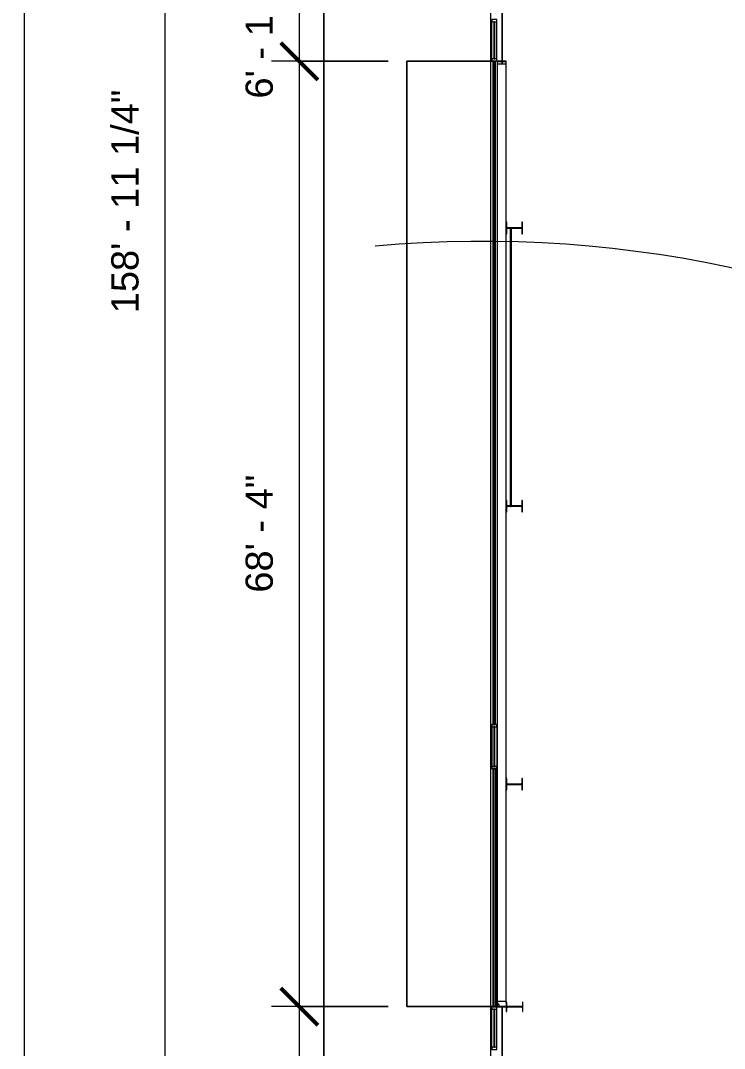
# Model space of a CAD drawing. Header units: inches. Extents: x 20008 to 27263, y -26025 to -19005.
# Drawn here: x 21648 to 22259, y -22579 to -21688 of the extents above; entities that cross this region are included whole.
import ezdxf

# ---------------------------------------------------------------- set-up
doc = ezdxf.new("R2010")
doc.units = ezdxf.units.IN
doc.header["$MEASUREMENT"] = 0
for name, color, linetype, lineweight in [('A-ANNO-DIMS', 211, 'Continuous', 9), ('A-ANNO-DIMS-256', 211, 'Continuous', 9), ('A-FLOR', 192, 'Continuous', 9), ('A-GLAZ-CURT', 52, 'Continuous', 9), ('A-GLAZ-CWMG', 51, 'Continuous', 9), ('A-WALL', 113, 'Continuous', 9), ('A-WALL-PATT', 111, 'Continuous', 25), ('C-TOPO', 7, 'Continuous', 9), ('Conc', 7, 'Continuous', 13), ('G-ANNO-TEXT', 231, 'Continuous', 9), ('L-SITE-WALL', 31, 'Continuous', 9), ('S-BEAM', 12, 'Continuous', 9), ('S-COLS', 52, 'Continuous', 9)]:
    doc.layers.add(name, color=color, linetype=linetype, lineweight=lineweight)
doc.styles.add('Arial_2', font='arial.ttf', dxfattribs={"height": 23.60479})
doc.dimstyles.new('Linear_-_3_32__Arial_1', dxfattribs={"dimscale": 12, "dimtxt": 24, "dimasz": 2.666667, "dimexe": 2, "dimexo": 1.333333, "dimgap": 1.333333, "dimtad": 1, "dimdec": 4, "dimrnd": 0.0625, "dimzin": 1, "dimdsep": 46, "dimlunit": 4, "dimtxsty": 'Arial_2', "dimblk1": 'OBLIQUE', "dimblk2": 'OBLIQUE', "dimsah": 1, "dimcen": 0.09, "dimdle": 2, "dimazin": 0, "dimtfac": 1, "dimtdec": 4, "dimtix": 1, "dimtmove": 0, "dimatfit": 3, "dimfxl": 1, "dimtvp": 1, "dimtfill": 1, "dimfrac": 2, "dimtolj": 1, "dimtzin": 0, "dimarcsym": 2})
pattern_1 = [(45, (0, 0), (-25.342707, 25.342707), []), (45, (0, 38.4), (-25.342707, 25.342707), [])]

# ---------------------------------------------------------------- blocks, each defined once
blk = doc.blocks.new('Struct_Xcel_Sports Complex_rvt-1-Site Plan - Phase 1')
at = {"layer": 'A-FLOR', "color": 7}
for p, q in [((22066.14, -21722.93), (22066.14, -21649.18)), ((22066.14, -21725.27), (22066.14, -21723.23)), ((22066.14, -22613.05), (22066.14, -22542.93))]:
    blk.add_line(p, q, dxfattribs=at)
at = {"layer": 'L-SITE-WALL', "color": 7}
for p, q in [((22066.14, -21649.18), (22066.14, -21722.93)), ((22058.14, -22298.37), (22058.14, -21722.68)), ((22066.14, -21723.23), (22066.14, -21725.27)), ((22058.14, -22543.18), (22058.14, -22336.55)), ((22066.14, -22542.93), (22066.14, -22613.05))]:
    blk.add_line(p, q, dxfattribs=at)
blk = doc.blocks.new('Girt_C - 8_D-1405485-Site Plan - Phase 1')
at = {"layer": 'S-BEAM'}
for p, q in [((22061.64, -21725.27), (22061.64, -22538.55)), ((22061.64, -21725.27), (22061.83, -21725.27)), ((22061.83, -21725.27), (22069.45, -21725.27)), ((22069.45, -21725.27), (22069.64, -21725.27)), ((22069.64, -22538.55), (22069.64, -21725.27)), ((22061.83, -22538.55), (22061.64, -22538.55)), ((22069.45, -22538.55), (22061.83, -22538.55)), ((22069.64, -22538.55), (22069.45, -22538.55))]:
    blk.add_line(p, q, dxfattribs=at)
blk = doc.blocks.new('W-Wide Flange-Column - B4_F-1389255-Site Plan - Phase 1')
at = {"layer": 'S-COLS'}
h = blk.add_hatch(dxfattribs=at)
h.set_pattern_fill('FP_13', color=256, style=0, pattern_type=2)
h.set_pattern_definition([(135, (-22543.053, -22076.89), (-25.342707, -25.342707), []), (135, (-22581.453, -22076.89), (-25.342707, -25.342707), [])])
h.paths.add_polyline_path([(4, -7.25), (4, -6.82), (0.84, -6.82), (0.35, -6.61), (0.14, -6.12), (0.14, 6.12), (0.35, 6.61), (0.84, 6.82), (4, 6.82), (4, 7.25), (-4, 7.25), (-4, 6.82), (-0.84, 6.82), (-0.35, 6.61), (-0.14, 6.12), (-0.14, -6.12), (-0.35, -6.61), (-0.84, -6.82), (-4, -6.82), (-4, -7.25)], flags=0)
at = {"layer": 'S-COLS', "lineweight": 15}
for p, q in [((4, 7.25), (-4, 7.25)), ((-4, 7.25), (-4, 6.82)), ((-4, 6.82), (-0.84, 6.82)), ((-0.14, 6.12), (-0.14, -6.12)), ((0.14, -6.12), (0.14, 6.12)), ((0.84, 6.82), (4, 6.82)), ((4, 6.82), (4, 7.25)), ((-0.84, -6.82), (-4, -6.82)), ((-4, -6.82), (-4, -7.25)), ((-4, -7.25), (4, -7.25)), ((4, -6.82), (0.84, -6.82)), ((4, -7.25), (4, -6.82))]:
    blk.add_line(p, q, dxfattribs=at)
for centre, start, end in [((-0.84, 6.12), 0, 90), ((0.84, 6.12), 90, 180), ((-0.84, -6.12), 270, 0), ((0.84, -6.12), 180, 270)]:
    blk.add_arc(centre, 0.691, start, end, dxfattribs=at)
blk = doc.blocks.new('Rectangular Mullion - Exterior 2_ x 4_5_-1142339-Site Plan - Phase 1')
at = {"layer": 'A-GLAZ-CWMG', "lineweight": 13}
for p, q in [((-2, 3), (0, 3)), ((-2, -1.5), (-2, 3)), ((0, 3), (0, -1.5)), ((0, -1.5), (-2, -1.5))]:
    blk.add_line(p, q, dxfattribs=at)
blk = doc.blocks.new('Rectangular Mullion - Exterior 2_ x 4_5_-1146635-Site Plan - Phase 1')
at = {"layer": 'A-GLAZ-CWMG', "lineweight": 13}
for p, q in [((0, 3), (-2, 3)), ((-2, 3), (-2, -1.5)), ((0, -1.5), (0, 3)), ((-2, -1.5), (0, -1.5))]:
    blk.add_line(p, q, dxfattribs=at)
blk = doc.blocks.new('System Panel - INSULATED LOW-E GLAZING _SEE ELEVATIONS FOR U-FACTOR_ SHGC_ _ LT_-1142345-Site Plan - Phase 1')
at = {"layer": 'A-GLAZ-CURT'}
for p, q in [((16.53125, 1.25), (-16.53125, 1.25)), ((-16.53125, 1.25), (-16.53125, 0.25)), ((-16.53125, 0.25), (-16.53125, 1.25)), ((16.53125, 1.25), (-16.53125, 1.25)), ((-16.53125, 0.25), (16.53125, 0.25)), ((-16.53125, 0.25), (16.53125, 0.25)), ((16.53125, 0.25), (16.53125, 1.25)), ((16.53125, 1.25), (16.53125, 0.25))]:
    blk.add_line(p, q, dxfattribs=at)
blk = doc.blocks.new('Rectangular Mullion - Exterior 2_ x 4_5_-V34-Site Plan - Phase 1')
at = {"layer": 'A-GLAZ-CWMG'}
for p, q in [((22057.02, -22578.24), (22057.02, -22545.18)), ((22061.52, -22578.24), (22061.52, -22545.18))]:
    blk.add_line(p, q, dxfattribs=at)
blk = doc.blocks.new('Rectangular Mullion - Exterior 2_ x 4_5_-1142372-Site Plan - Phase 1')
at = {"layer": 'A-GLAZ-CWMG', "lineweight": 13}
for p, q in [((0, 1.5), (-2, 1.5)), ((-2, 1.5), (-2, -3)), ((0, -3), (0, 1.5)), ((-2, -3), (0, -3))]:
    blk.add_line(p, q, dxfattribs=at)
blk = doc.blocks.new('Rectangular Mullion - Exterior 2_ x 4_5_-827470-Site Plan - Phase 1')
at = {"layer": 'A-GLAZ-CWMG', "lineweight": 13}
for p, q in [((-1, 1.5), (1, 1.5)), ((-1, -3), (-1, 1.5)), ((1, 1.5), (1, -3)), ((1, -3), (-1, -3))]:
    blk.add_line(p, q, dxfattribs=at)
blk = doc.blocks.new('System Panel - INSULATED LOW-E GLAZING _SEE ELEVATIONS FOR U-FACTOR_ SHGC_ _ LT_-827433-Site Plan - Phase 1')
at = {"layer": 'A-GLAZ-CURT'}
for p, q in [((17.09375, -0.25), (-17.09375, -0.25)), ((-17.09375, -0.25), (-17.09375, -1.25)), ((-17.09375, -1.25), (-17.09375, -0.25)), ((17.09375, -0.25), (-17.09375, -0.25)), ((-17.09375, -1.25), (17.09375, -1.25)), ((-17.09375, -1.25), (17.09375, -1.25)), ((17.09375, -1.25), (17.09375, -0.25)), ((17.09375, -0.25), (17.09375, -1.25))]:
    blk.add_line(p, q, dxfattribs=at)
blk = doc.blocks.new('Rectangular Mullion - Exterior 2_ x 4_5_-V74-Site Plan - Phase 1')
at = {"layer": 'A-GLAZ-CWMG'}
for p, q in [((22057.02, -22300.37), (22057.02, -22334.55)), ((22061.52, -22300.37), (22061.52, -22334.55))]:
    blk.add_line(p, q, dxfattribs=at)
blk = doc.blocks.new('System Panel - INSULATED LOW-E GLAZING _SEE ELEVATIONS FOR U-FACTOR_ SHGC_ _ LT_-1354328-Site Plan - Phase 1')
at = {"layer": 'A-GLAZ-CURT'}
for p, q in [((16.03125, 1.25), (-16.03125, 1.25)), ((-16.03125, 1.25), (-16.03125, 0.25)), ((-16.03125, 0.25), (-16.03125, 1.25)), ((16.03125, 1.25), (-16.03125, 1.25)), ((-16.03125, 0.25), (16.03125, 0.25)), ((-16.03125, 0.25), (16.03125, 0.25)), ((16.03125, 0.25), (16.03125, 1.25)), ((16.03125, 1.25), (16.03125, 0.25))]:
    blk.add_line(p, q, dxfattribs=at)
blk = doc.blocks.new('Rectangular Mullion - Exterior 2_ x 4_5_-1354325-Site Plan - Phase 1')
at = {"layer": 'A-GLAZ-CWMG'}
for p, q in [((22057.02, -21720.68), (22057.02, -21688.62)), ((22061.52, -21720.68), (22061.52, -21688.62))]:
    blk.add_line(p, q, dxfattribs=at)
blk = doc.blocks.new('Rectangular Mullion - Exterior 2_ x 4_5_-1212758-Site Plan - Phase 1')
at = {"layer": 'A-GLAZ-CWMG', "lineweight": 13}
for p, q in [((-2, 1.5), (0, 1.5)), ((-2, -3), (-2, 1.5)), ((0, 1.5), (0, -3)), ((0, -3), (-2, -3))]:
    blk.add_line(p, q, dxfattribs=at)
blk = doc.blocks.new('Round Bar - 1_-1267021-Site Plan - Phase 1')
at = {"layer": 'S-BEAM'}
for p, q in [((22073.14, -21867.69), (22073.14, -21988.86)), ((22074.14, -21988.86), (22074.14, -21867.69))]:
    blk.add_line(p, q, dxfattribs=at)
for centre, start_param, end_param in [((22073.64, -21867.69), 0, 3.141593), ((22073.64, -21867.69), 3.141593, 6.283185), ((22073.64, -22108.84), 3.926991, 5.497787)]:
    blk.add_ellipse(centre, major_axis=(0.5, 0), ratio=0.507473, start_param=start_param, end_param=end_param, dxfattribs=at)
blk = doc.blocks.new('Round Bar - 1_-1267063-Site Plan - Phase 1')
at = {"layer": 'S-BEAM'}
for p, q in [((22073.14, -21987.63), (22073.14, -22108.8)), ((22074.14, -22108.8), (22074.14, -21987.63))]:
    blk.add_line(p, q, dxfattribs=at)
for start_param, end_param in [(0, 3.141593), (3.141593, 6.283185)]:
    blk.add_ellipse((22073.64, -22108.8), major_axis=(0.5, 0), ratio=0.507473, start_param=start_param, end_param=end_param, dxfattribs=at)
blk = doc.blocks.new('DIMBLOCK35-Site Plan - Phase 1')
at = {"layer": 'A-ANNO-DIMS-256', "transparency": 16777216}
for p, q in [((21651.22, -19417.09), (21651.22, -23103.09)), ((21657.85, -19441.09), (21627.22, -19441.09)), ((21651.22, -19441.09), (21657.85, -19441.09)), ((22015.24, -23103.09), (21627.22, -23103.09)), ((21651.22, -23103.09), (22015.24, -23103.09))]:
    blk.add_line(p, q, dxfattribs=at)
at = {"layer": 'A-ANNO-DIMS-256', "lineweight": 50, "transparency": 16777216}
for p, q in [((21651.22, -19441.09), (21635.22, -19425.09)), ((21651.22, -19441.09), (21667.22, -19457.09)), ((21651.22, -23103.09), (21635.22, -23087.09)), ((21651.22, -23103.09), (21667.22, -23119.09))]:
    blk.add_line(p, q, dxfattribs=at)
at = {"layer": 'A-ANNO-DIMS-256', "color": 0, "transparency": 16777216, "insert": (21604.6, -21332.09), "char_height": 23.605, "width": 144, "attachment_point": 1, "rotation": 90, "line_spacing_factor": 0.938532, "style": 'Arial_2', "bg_fill": 3, "box_fill_scale": 1.25, "bg_fill_color": 0, "bg_fill_transparency": 0}
blk.add_mtext('305\' - 2"', dxfattribs=at)
blk = doc.blocks.new('_Oblique')
at = {"color": 0, "linetype": 'ByBlock', "lineweight": -2}
blk.add_line((-0.5, -0.5), (0.5, 0.5), dxfattribs=at)
blk = doc.blocks.new('DIMBLOCK68-Site Plan - Phase 1')
at = {"layer": 'A-ANNO-DIMS-256', "lineweight": 50, "transparency": 16777216}
for p, q in [((21890.06, -21649.18), (21874.06, -21633.18)), ((21890.06, -21649.18), (21906.06, -21665.18)), ((21890.06, -21722.93), (21874.06, -21706.93)), ((21890.06, -21722.93), (21906.06, -21738.93))]:
    blk.add_line(p, q, dxfattribs=at)
at = {"layer": 'A-ANNO-DIMS-256', "transparency": 16777216}
for p, q in [((21967.24, -21649.18), (21866.06, -21649.18)), ((21890.06, -21649.18), (21890.06, -21722.93)), ((21890.06, -21649.18), (21967.24, -21649.18)), ((21967.24, -21722.93), (21866.06, -21722.93)), ((21890.06, -21722.93), (21967.24, -21722.93))]:
    blk.add_line(p, q, dxfattribs=at)
at = {"layer": 'A-ANNO-DIMS-256', "color": 0, "transparency": 16777216, "insert": (21843.44, -21755.28), "char_height": 23.6048, "width": 166.1538, "attachment_point": 1, "rotation": 90, "line_spacing_factor": 0.938532, "style": 'Arial_2', "bg_fill": 3, "box_fill_scale": 1.25, "bg_fill_color": 0, "bg_fill_transparency": 0}
blk.add_mtext('6\' - 1 3/4"', dxfattribs=at)
blk = doc.blocks.new('DIMBLOCK69-Site Plan - Phase 1')
at = {"layer": 'A-ANNO-DIMS-256', "lineweight": 50, "transparency": 16777216}
for p, q in [((21890.06, -21722.93), (21874.06, -21706.93)), ((21890.06, -21722.93), (21906.06, -21738.93)), ((21890.06, -22542.93), (21874.06, -22526.93)), ((21890.06, -22542.93), (21906.06, -22558.93))]:
    blk.add_line(p, q, dxfattribs=at)
at = {"layer": 'A-ANNO-DIMS-256', "transparency": 16777216}
for p, q in [((21967.24, -21722.93), (21866.06, -21722.93)), ((21890.06, -21722.93), (21890.06, -22542.93)), ((21890.06, -21722.93), (21967.24, -21722.93)), ((21967.24, -22542.93), (21866.06, -22542.93)), ((21890.06, -22542.93), (21967.24, -22542.93))]:
    blk.add_line(p, q, dxfattribs=at)
at = {"layer": 'A-ANNO-DIMS-256', "color": 0, "transparency": 16777216, "insert": (21843.44, -22183.88), "char_height": 23.605, "width": 122.2892, "attachment_point": 1, "rotation": 90, "line_spacing_factor": 0.938532, "style": 'Arial_2', "bg_fill": 3, "box_fill_scale": 1.25, "bg_fill_color": 0, "bg_fill_transparency": 0}
blk.add_mtext('68\' - 4"', dxfattribs=at)
blk = doc.blocks.new('DIMBLOCK70-Site Plan - Phase 1')
at = {"layer": 'A-ANNO-DIMS-256', "lineweight": 50, "transparency": 16777216}
for p, q in [((21890.06, -22542.93), (21874.06, -22526.93)), ((21890.06, -22542.93), (21906.06, -22558.93)), ((21890.06, -22798.8), (21874.06, -22782.8)), ((21890.06, -22798.8), (21906.06, -22814.8))]:
    blk.add_line(p, q, dxfattribs=at)
at = {"layer": 'A-ANNO-DIMS-256', "transparency": 16777216}
for p, q in [((21967.24, -22542.93), (21866.06, -22542.93)), ((21890.06, -22542.93), (21890.06, -22822.8)), ((21890.06, -22542.93), (21967.24, -22542.93)), ((22042.14, -22798.8), (21866.06, -22798.8)), ((21890.06, -22798.8), (22042.14, -22798.8))]:
    blk.add_line(p, q, dxfattribs=at)
at = {"layer": 'A-ANNO-DIMS-256', "color": 0, "transparency": 16777216, "insert": (21843.44, -22749.14), "char_height": 23.6048, "width": 187.8646, "attachment_point": 1, "rotation": 90, "line_spacing_factor": 0.938532, "style": 'Arial_2', "bg_fill": 3, "box_fill_scale": 1.25, "bg_fill_color": 0, "bg_fill_transparency": 0}
blk.add_mtext('21\' - 3 7/8"', dxfattribs=at)
blk = doc.blocks.new('DIMBLOCK84-Site Plan - Phase 1')
at = {"layer": 'A-ANNO-DIMS-256', "lineweight": 50, "transparency": 16777216}
for p, q in [((21773.57, -20891.55), (21757.57, -20875.55)), ((21773.57, -20891.55), (21789.57, -20907.55)), ((21773.57, -22798.8), (21757.57, -22782.8)), ((21773.57, -22798.8), (21789.57, -22814.8))]:
    blk.add_line(p, q, dxfattribs=at)
at = {"layer": 'A-ANNO-DIMS-256', "transparency": 16777216}
for p, q in [((22042.77, -20891.55), (21749.57, -20891.55)), ((21773.57, -22798.8), (21773.57, -20891.55)), ((21773.57, -20891.55), (22042.77, -20891.55)), ((22042.14, -22798.8), (21749.57, -22798.8)), ((21773.57, -22798.8), (22042.14, -22798.8))]:
    blk.add_line(p, q, dxfattribs=at)
at = {"layer": 'A-ANNO-DIMS-256', "color": 0, "transparency": 16777216, "insert": (21726.95, -21941.55), "char_height": 23.6048, "width": 231.2862, "attachment_point": 1, "rotation": 90, "line_spacing_factor": 0.938532, "style": 'Arial_2', "bg_fill": 3, "box_fill_scale": 1.25, "bg_fill_color": 0, "bg_fill_transparency": 0}
blk.add_mtext('158\' - 11 1/4"', dxfattribs=at)

msp = doc.modelspace()

# ---------------------------------------------------------------- hatches: boundary and pattern name
at = {"layer": 'A-WALL-PATT', "lineweight": 9, "transparency": 33554649}
msp.add_hatch(color=256, dxfattribs=at).paths.add_polyline_path([(22058.4627, -22298.30281), (22060.0375, -22298.30281), (22060.0375, -21722.99031), (22058.4627, -21722.99031), (22058.4627, -22130.702101)], flags=0)
at = {"layer": 'A-WALL-PATT', "lineweight": 9}
h = msp.add_hatch(dxfattribs=at)
h.set_pattern_fill('FP_12', color=256, style=0, pattern_type=2)
h.set_pattern_definition([(0, (0, 0), (0, 32), []), (90, (0, 0), (-32, 2e-15), [])])
h.paths.add_polyline_path([(22060.140225, -22542.92781), (22061.140225, -22542.92781), (22061.140225, -22336.55281), (22060.140225, -22336.55281), (22060.140225, -22507.039601)], flags=0)
h = msp.add_hatch(dxfattribs=at)
h.set_pattern_fill('FP_10', color=256, style=0, pattern_type=2)
h.set_pattern_definition([(161.57, (1.28, 1.28), (-10.24040374, -0.00056827), [0, -72.858, 8.09, 0]), (18.43, (-1.28, 1.28), (-10.24040374, 0.00056827), [0, -72.858, 8.09, 0]), (108.43, (1.28, 1.28), (5.1184649, -25.6019259), [24.282, -56.666]), (71.57, (-1.28, 1.28), (5.1184649, 25.6019259), [24.282, -56.666])])
h.paths.add_polyline_path([(22069.404894, -22542.92781), (22069.640225, -22542.92781), (22069.53085, -22538.55281), (22061.640225, -22538.55281), (22061.7496, -22542.92781), (22061.875557, -22542.92781)], flags=0)
at = {"layer": 'S-COLS'}
h = msp.add_hatch(dxfattribs=at)
h.set_pattern_fill('FP_8', color=256, style=0, pattern_type=2)
h.set_pattern_definition(pattern_1)
h.paths.add_polyline_path([(22061.640225, -21725.26781), (22061.915997, -21725.153582), (22062.030225, -21724.87781), (22062.291085, -21723.23081), (22068.989366, -21723.23081), (22069.364454, -21725.153582), (22069.640225, -21725.26781), (22069.640225, -21722.92781), (22061.640225, -21722.92781)], flags=0)
h = msp.add_hatch(dxfattribs=at)
h.set_pattern_fill('FP_8', color=256, style=0, pattern_type=2)
h.set_pattern_definition(pattern_1)
h.paths.add_polyline_path([(22083.640225, -21872.55281), (22083.640225, -21862.55281), (22083.206632, -21862.55281), (22083.206632, -21866.716873), (22083.004123, -21867.205771), (22082.515225, -21867.408279), (22070.765225, -21867.408279), (22070.276327, -21867.205771), (22070.073819, -21866.716873), (22070.073819, -21862.55281), (22069.640225, -21862.55281), (22069.640225, -21872.55281), (22070.073819, -21872.55281), (22070.073819, -21868.388748), (22070.276327, -21867.89985), (22070.765225, -21867.697342), (22073.286672, -21867.619185), (22073.640225, -21867.439766), (22073.993779, -21867.617916), (22074.110994, -21867.697342), (22082.515225, -21867.697342), (22083.004123, -21867.89985), (22083.206632, -21868.388748), (22083.206632, -21872.55281)], flags=0)

# ---------------------------------------------------------------- linework, layer by layer
at = {"layer": 'A-WALL', "lineweight": 25}
for p, q in [((22058.4627, -21722.99031), (22058.4627, -22298.30281)), ((22060.0375, -21722.99031), (22058.4627, -21722.99031)), ((22060.0375, -22298.30281), (22060.0375, -21722.99031)), ((22058.4627, -22298.30281), (22060.0375, -22298.30281)), ((22061.682392, -22336.55281), (22058.327725, -22336.55281)), ((22058.327725, -22336.55281), (22058.327725, -22542.92781)), ((22069.640225, -22539.05281), (22069.640225, -22538.55281)), ((22058.327725, -22542.92781), (22069.640225, -22542.92781))]:
    msp.add_line(p, q, dxfattribs=at)
at = {"layer": 'A-WALL'}
for p, q in [((22058.640225, -22336.55281), (22058.640225, -22542.92781)), ((22060.140225, -22336.55281), (22060.140225, -22542.92781)), ((22061.140225, -22336.55281), (22061.140225, -22542.92781)), ((22061.640225, -22538.55281), (22061.640225, -22542.92781))]:
    msp.add_line(p, q, dxfattribs=at)
at = {"layer": 'C-TOPO'}
for p, q in [((21911.235352, -21862.349121), (21911.235352, -19983.101074)), ((21911.235352, -19983.101074), (21911.235352, -21862.349121)), ((22058.140137, -21722.928223), (21983.235352, -21722.928223)), ((21983.235352, -21722.928223), (21983.235352, -21796.422363)), ((21983.235352, -21796.422363), (21983.235352, -21722.928223)), ((21983.235352, -21722.928223), (22058.140137, -21722.928223)), ((22058.140137, -21722.67781), (22058.140137, -21722.928223)), ((22058.140137, -21722.928223), (22058.140137, -21722.67781)), ((21983.235352, -21796.422363), (21983.235352, -22542.927246)), ((21983.235352, -22542.927246), (21983.235352, -21796.422363)), ((21911.235352, -22892.070698), (21911.235352, -21862.349121)), ((21911.235352, -21862.349121), (21911.235352, -22892.070698)), ((21983.235352, -22542.927246), (22058.140137, -22542.927246)), ((22058.140137, -22542.927246), (21983.235352, -22542.927246)), ((22058.140137, -22542.927246), (22058.140137, -22543.17781)), ((22058.140137, -22543.17781), (22058.140137, -22542.927246))]:
    msp.add_line(p, q, dxfattribs=at)
at = {"layer": 'Conc'}
for p, q in [((21911.235225, -19983.100554), (21911.235225, -22892.070698)), ((21983.235225, -21722.92781), (22058.140225, -21722.92781)), ((21983.235225, -21722.92781), (21983.235225, -22542.92781)), ((21983.235225, -22542.92781), (22058.140225, -22542.92781))]:
    msp.add_line(p, q, dxfattribs=at)
at = {"layer": 'L-SITE-WALL'}
for p, q in [((22056.140225, -22800.80281), (22056.140225, -20889.55281)), ((22058.140225, -21722.67781), (22058.140225, -22298.36531)), ((22058.140225, -22336.55281), (22058.140225, -22543.17781))]:
    msp.add_line(p, q, dxfattribs=at)
at = {"layer": 'S-COLS', "lineweight": 15}
for p, q in [((22069.640225, -21722.92781), (22061.640225, -21722.92781)), ((22061.640225, -21722.92781), (22061.640225, -21725.26781)), ((22062.030225, -21724.87781), (22062.291085, -21723.23081)), ((22062.291085, -21723.23081), (22068.989366, -21723.23081)), ((22068.989366, -21723.23081), (22069.250225, -21724.87781)), ((22069.640225, -21725.26781), (22069.640225, -21722.92781)), ((22070.073819, -21862.55281), (22069.640225, -21862.55281)), ((22070.073819, -21866.716873), (22070.073819, -21862.55281)), ((22083.640225, -21862.55281), (22083.206632, -21862.55281)), ((22083.206632, -21862.55281), (22083.206632, -21866.716873)), ((22083.640225, -21872.55281), (22083.640225, -21862.55281)), ((22070.073819, -21872.55281), (22070.073819, -21868.388748)), ((22082.515225, -21867.408279), (22070.765225, -21867.408279)), ((22070.765225, -21867.697342), (22073.143359, -21867.697342)), ((22073.993779, -21867.697342), (22082.515225, -21867.697342)), ((22083.206632, -21868.388748), (22083.206632, -21872.55281)), ((22069.640225, -21872.55281), (22070.073819, -21872.55281)), ((22083.206632, -21872.55281), (22083.640225, -21872.55281)), ((22070.073819, -22103.80281), (22069.640225, -22103.80281)), ((22070.073819, -22107.966873), (22070.073819, -22103.80281)), ((22070.073819, -22113.80281), (22070.073819, -22109.638748)), ((22073.140225, -22108.658279), (22070.765225, -22108.658279)), ((22070.765225, -22108.947342), (22073.438439, -22108.947342)), ((22073.993779, -22108.947342), (22082.515225, -22108.947342)), ((22082.515225, -22108.658279), (22074.140225, -22108.658279)), ((22083.640225, -22103.80281), (22083.206632, -22103.80281)), ((22083.206632, -22103.80281), (22083.206632, -22107.966873)), ((22083.206632, -22109.638748), (22083.206632, -22113.80281)), ((22083.640225, -22113.80281), (22083.640225, -22103.80281)), ((22069.640225, -22113.80281), (22070.073819, -22113.80281)), ((22083.206632, -22113.80281), (22083.640225, -22113.80281)), ((22070.073819, -22345.05281), (22069.640225, -22345.05281)), ((22070.073819, -22349.216873), (22070.073819, -22345.05281)), ((22070.073819, -22355.05281), (22070.073819, -22350.888748)), ((22082.515225, -22349.908279), (22070.765225, -22349.908279)), ((22070.765225, -22350.197342), (22082.515225, -22350.197342)), ((22083.640225, -22345.05281), (22083.206632, -22345.05281)), ((22083.206632, -22345.05281), (22083.206632, -22349.216873)), ((22083.206632, -22350.888748), (22083.206632, -22355.05281)), ((22083.640225, -22355.05281), (22083.640225, -22345.05281)), ((22069.640225, -22355.05281), (22070.073819, -22355.05281)), ((22083.206632, -22355.05281), (22083.640225, -22355.05281))]:
    msp.add_line(p, q, dxfattribs=at)
for centre, radius, start, end in [((22061.640225, -21724.87781), 0.39, 270, 0), ((22069.640225, -21724.87781), 0.39, 180, 270), ((22070.765225, -21866.716873), 0.691406, 180, 270), ((22070.765225, -21868.388748), 0.691406, 90, 180), ((22082.515225, -21866.716873), 0.691406, 270, 0), ((22082.515225, -21868.388748), 0.691406, 0, 90), ((22070.765225, -22107.966873), 0.691406, 180, 270), ((22070.765225, -22109.638748), 0.691406, 90, 180), ((22082.515225, -22107.966873), 0.691406, 270, 0), ((22082.515225, -22109.638748), 0.691406, 0, 90), ((22070.765225, -22349.216873), 0.691406, 180, 270), ((22070.765225, -22350.888748), 0.691406, 90, 180), ((22082.515225, -22349.216873), 0.691406, 270, 0), ((22082.515225, -22350.888748), 0.691406, 0, 90)]:
    msp.add_arc(centre, radius, start, end, dxfattribs=at)

# ---------------------------------------------------------------- block references
at = {"layer": 'A-GLAZ-CURT'}
for name, p, rotation in [('System Panel - INSULATED LOW-E GLAZING _SEE ELEVATIONS FOR U-FACTOR_ SHGC_ _ LT_-1354328-Site Plan - Phase 1', (22058.515225, -21704.64656), 270), ('System Panel - INSULATED LOW-E GLAZING _SEE ELEVATIONS FOR U-FACTOR_ SHGC_ _ LT_-827433-Site Plan - Phase 1', (22058.515225, -22317.45906), 89.99999999996285), ('System Panel - INSULATED LOW-E GLAZING _SEE ELEVATIONS FOR U-FACTOR_ SHGC_ _ LT_-1142345-Site Plan - Phase 1', (22058.515225, -22561.70906), 270.0000000000001)]:
    msp.add_blockref(name, p, dxfattribs=dict(at, rotation=rotation))
at = {"layer": 'A-GLAZ-CWMG', "extrusion": (0, 0, -1)}
for name, p, rotation in [('Rectangular Mullion - Exterior 2_ x 4_5_-827470-Site Plan - Phase 1', (-22058.515225, -21687.61531), 270), ('Rectangular Mullion - Exterior 2_ x 4_5_-1212758-Site Plan - Phase 1', (-22058.515225, -21722.67781), 270), ('Rectangular Mullion - Exterior 2_ x 4_5_-1142339-Site Plan - Phase 1', (-22058.515225, -22298.36531), 90.00000000003713), ('Rectangular Mullion - Exterior 2_ x 4_5_-827470-Site Plan - Phase 1', (-22058.515225, -22579.24031), 269.9999999999999)]:
    msp.add_blockref(name, p, dxfattribs=dict(at, rotation=rotation))
at = {"layer": 'A-GLAZ-CWMG'}
for name in ['Rectangular Mullion - Exterior 2_ x 4_5_-1354325-Site Plan - Phase 1', 'Rectangular Mullion - Exterior 2_ x 4_5_-V74-Site Plan - Phase 1', 'Rectangular Mullion - Exterior 2_ x 4_5_-V34-Site Plan - Phase 1']:
    msp.add_blockref(name, (0, 0), dxfattribs=at)
for name, p, rotation in [('Rectangular Mullion - Exterior 2_ x 4_5_-1146635-Site Plan - Phase 1', (22058.515225, -22336.55281), 269.9999999999629), ('Rectangular Mullion - Exterior 2_ x 4_5_-1142372-Site Plan - Phase 1', (22058.515225, -22543.17781), 90.00000000000006)]:
    msp.add_blockref(name, p, dxfattribs=dict(at, rotation=rotation))
at = {"layer": 'S-BEAM'}
for name in ['Girt_C - 8_D-1405485-Site Plan - Phase 1', 'Round Bar - 1_-1267021-Site Plan - Phase 1', 'Round Bar - 1_-1267063-Site Plan - Phase 1']:
    msp.add_blockref(name, (0, 0), dxfattribs=at)
at = {"layer": 'S-COLS', "rotation": 269.9999999999997}
msp.add_blockref('W-Wide Flange-Column - B4_F-1389255-Site Plan - Phase 1', (22076.890225, -22543.05281), dxfattribs=at)

# ---------------------------------------------------------------- next in the draw order: dimensions: what is measured, and where the dimension line sits
at = {"layer": 'A-ANNO-DIMS'}
dim = msp.add_linear_dim(base=(21651.224704, -23103.085554), p1=(21673.852121, -19441.085554), p2=(22031.235225, -23103.085554), angle=90, dimstyle='Linear_-_3_32__Arial_1', override={"dimpost": '<>', "dimfxl": 3679.397598}, dxfattribs=at)
dim.commit()
dim.dimension.update_dxf_attribs({"geometry": 'DIMBLOCK35-Site Plan - Phase 1', "text_midpoint": (21623.164685, -21272.085554)})

# ---------------------------------------------------------------- next in the draw order: linework, layer by layer
at = {"layer": 'G-ANNO-TEXT', "color": 145}
msp.add_arc((22048.068449, -22914.173882), 1034.995199, 23.306882938, 95.11554283, dxfattribs=at)

# ---------------------------------------------------------------- next in the draw order: dimensions: what is measured, and where the dimension line sits
at = {"layer": 'A-ANNO-DIMS'}
dim = msp.add_linear_dim(base=(21890.060601, -21722.92781), p1=(21983.235225, -21649.17781), p2=(21983.235225, -21722.92781), angle=90, dimstyle='Linear_-_3_32__Arial_1', override={"dimpost": '<>', "dimfxl": 73.75}, dxfattribs=at)
dim.commit()
dim.dimension.update_dxf_attribs({"geometry": 'DIMBLOCK68-Site Plan - Phase 1', "text_midpoint": (21861.847617, -21686.05281)})

# ---------------------------------------------------------------- next in the draw order: dimensions: what is measured, and where the dimension line sits
dim = msp.add_linear_dim(base=(21890.060601, -22542.92781), p1=(21983.235225, -21722.92781), p2=(21983.235225, -22542.92781), angle=90, dimstyle='Linear_-_3_32__Arial_1', override={"dimpost": '<>', "dimfxl": 820}, dxfattribs=at)
dim.commit()
dim.dimension.update_dxf_attribs({"geometry": 'DIMBLOCK69-Site Plan - Phase 1', "text_midpoint": (21862.008632, -22132.92781)})

# ---------------------------------------------------------------- next in the draw order: dimensions: what is measured, and where the dimension line sits
dim = msp.add_linear_dim(base=(21890.060601, -22798.80281), p1=(21983.235225, -22542.92781), p2=(22058.140225, -22798.80281), angle=90, dimstyle='Linear_-_3_32__Arial_1', override={"dimpost": '<>', "dimfxl": 266.613531}, dxfattribs=at)
dim.commit()
dim.dimension.update_dxf_attribs({"geometry": 'DIMBLOCK70-Site Plan - Phase 1', "text_midpoint": (21861.847617, -22670.86531)})

# ---------------------------------------------------------------- next in the draw order: dimensions: what is measured, and where the dimension line sits
dim = msp.add_linear_dim(base=(21773.567657, -20891.55281), p1=(22058.140225, -22798.80281), p2=(22058.765225, -20891.55281), angle=90, dimstyle='Linear_-_3_32__Arial_1', override={"dimpost": '<>', "dimfxl": 1907.250102}, dxfattribs=at)
dim.commit()
dim.dimension.update_dxf_attribs({"geometry": 'DIMBLOCK84-Site Plan - Phase 1', "text_midpoint": (21745.362724, -21845.17781)})

# ---------------------------------------------------------------- next in the draw order: block references
at = {"lineweight": 5}
msp.add_blockref('Struct_Xcel_Sports Complex_rvt-1-Site Plan - Phase 1', (0, 0), dxfattribs=at)

doc.saveas('drawing.dxf')
